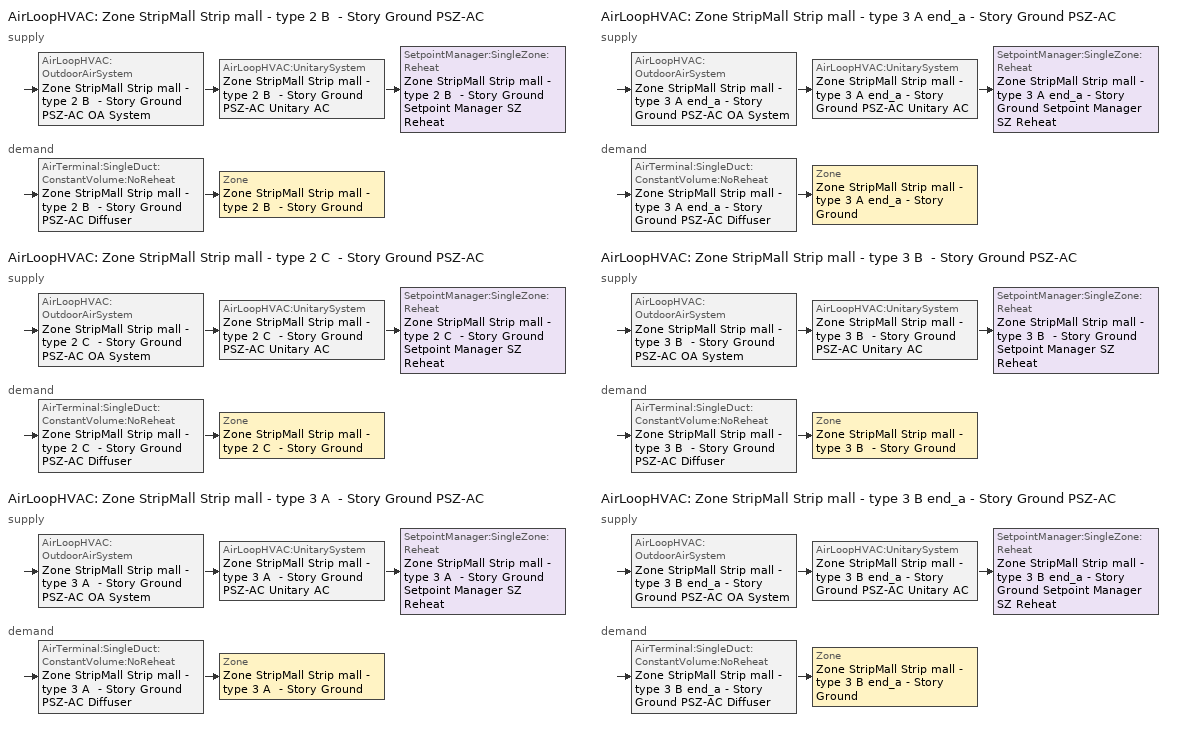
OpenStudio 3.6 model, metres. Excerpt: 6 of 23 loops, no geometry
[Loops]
AirLoopHVAC 'Zone StripMall Strip mall - type 2 B  - Story Ground PSZ-AC'
 supply: AirLoopHVAC:OutdoorAirSystem 'Zone StripMall Strip mall - type 2 B  - Story Ground PSZ-AC OA System' > AirLoopHVAC:UnitarySystem 'Zone StripMall Strip mall - type 2 B  - Story Ground PSZ-AC Unitary AC' > SetpointManager:SingleZone:Reheat 'Zone StripMall Strip mall - type 2 B  - Story Ground Setpoint Manager SZ Reheat'
 demand: AirTerminal:SingleDuct:ConstantVolume:NoReheat 'Zone StripMall Strip mall - type 2 B  - Story Ground PSZ-AC Diffuser' > Zone 'Zone StripMall Strip mall - type 2 B  - Story Ground'
AirLoopHVAC 'Zone StripMall Strip mall - type 2 C  - Story Ground PSZ-AC'
 supply: AirLoopHVAC:OutdoorAirSystem 'Zone StripMall Strip mall - type 2 C  - Story Ground PSZ-AC OA System' > AirLoopHVAC:UnitarySystem 'Zone StripMall Strip mall - type 2 C  - Story Ground PSZ-AC Unitary AC' > SetpointManager:SingleZone:Reheat 'Zone StripMall Strip mall - type 2 C  - Story Ground Setpoint Manager SZ Reheat'
 demand: AirTerminal:SingleDuct:ConstantVolume:NoReheat 'Zone StripMall Strip mall - type 2 C  - Story Ground PSZ-AC Diffuser' > Zone 'Zone StripMall Strip mall - type 2 C  - Story Ground'
AirLoopHVAC 'Zone StripMall Strip mall - type 3 A  - Story Ground PSZ-AC'
 supply: AirLoopHVAC:OutdoorAirSystem 'Zone StripMall Strip mall - type 3 A  - Story Ground PSZ-AC OA System' > AirLoopHVAC:UnitarySystem 'Zone StripMall Strip mall - type 3 A  - Story Ground PSZ-AC Unitary AC' > SetpointManager:SingleZone:Reheat 'Zone StripMall Strip mall - type 3 A  - Story Ground Setpoint Manager SZ Reheat'
 demand: AirTerminal:SingleDuct:ConstantVolume:NoReheat 'Zone StripMall Strip mall - type 3 A  - Story Ground PSZ-AC Diffuser' > Zone 'Zone StripMall Strip mall - type 3 A  - Story Ground'
AirLoopHVAC 'Zone StripMall Strip mall - type 3 A end_a - Story Ground PSZ-AC'
 supply: AirLoopHVAC:OutdoorAirSystem 'Zone StripMall Strip mall - type 3 A end_a - Story Ground PSZ-AC OA System' > AirLoopHVAC:UnitarySystem 'Zone StripMall Strip mall - type 3 A end_a - Story Ground PSZ-AC Unitary AC' > SetpointManager:SingleZone:Reheat 'Zone StripMall Strip mall - type 3 A end_a - Story Ground Setpoint Manager SZ Reheat'
 demand: AirTerminal:SingleDuct:ConstantVolume:NoReheat 'Zone StripMall Strip mall - type 3 A end_a - Story Ground PSZ-AC Diffuser' > Zone 'Zone StripMall Strip mall - type 3 A end_a - Story Ground'
AirLoopHVAC 'Zone StripMall Strip mall - type 3 B  - Story Ground PSZ-AC'
 supply: AirLoopHVAC:OutdoorAirSystem 'Zone StripMall Strip mall - type 3 B  - Story Ground PSZ-AC OA System' > AirLoopHVAC:UnitarySystem 'Zone StripMall Strip mall - type 3 B  - Story Ground PSZ-AC Unitary AC' > SetpointManager:SingleZone:Reheat 'Zone StripMall Strip mall - type 3 B  - Story Ground Setpoint Manager SZ Reheat'
 demand: AirTerminal:SingleDuct:ConstantVolume:NoReheat 'Zone StripMall Strip mall - type 3 B  - Story Ground PSZ-AC Diffuser' > Zone 'Zone StripMall Strip mall - type 3 B  - Story Ground'
AirLoopHVAC 'Zone StripMall Strip mall - type 3 B end_a - Story Ground PSZ-AC'
 supply: AirLoopHVAC:OutdoorAirSystem 'Zone StripMall Strip mall - type 3 B end_a - Story Ground PSZ-AC OA System' > AirLoopHVAC:UnitarySystem 'Zone StripMall Strip mall - type 3 B end_a - Story Ground PSZ-AC Unitary AC' > SetpointManager:SingleZone:Reheat 'Zone StripMall Strip mall - type 3 B end_a - Story Ground Setpoint Manager SZ Reheat'
 demand: AirTerminal:SingleDuct:ConstantVolume:NoReheat 'Zone StripMall Strip mall - type 3 B end_a - Story Ground PSZ-AC Diffuser' > Zone 'Zone StripMall Strip mall - type 3 B end_a - Story Ground'
[Sizing:Zone] Zone Cooling Design Supply Air Temperature Input Method=SupplyAirTemperature; Zone Cooling Design Supply Air Temperature {C}=12.7778; Zone Cooling Design Supply Air Temperature Difference {deltaC}=11.11; Zone Heating Design Supply Air Temperature Input Method=SupplyAirTemperature; Zone Heating Design Supply Air Temperature {C}=50; Zone Heating Design Supply Air Temperature Difference {deltaC}=11.11; Zone Cooling Design Supply Air Humidity Ratio {kg-H2O/kg-air}=0.0085; Zone Heating Design Supply Air Humidity Ratio {kg-H2O/kg-air}=0.008; Cooling Design Air Flow Method=DesignDay; Heating Design Air Flow Method=DesignDay; Account for Dedicated Outdoor Air System=No; Dedicated Outdoor Air System Control Strategy=NeutralSupplyAir; Dedicated Outdoor Air Low Setpoint Temperature for Design {C}=autosize; Dedicated Outdoor Air High Setpoint Temperature for Design {C}=autosize; Zone Load Sizing Method=Sensible Load Only No Latent Load; Zone Latent Cooling Design Supply Air Humidity Ratio Input Method=HumidityRatioDifference; Zone Cooling Design Supply Air Humidity Ratio Difference {kgWater/kgDryAir}=0.005; Zone Latent Heating Design Supply Air Humidity Ratio Input Method=HumidityRatioDifference; Zone Humidification Design Supply Air Humidity Ratio Difference {kgWater/kgDryAir}=0.005
Zone StripMall Strip mall - type 3 A end_a - Story Ground; Zone StripMall Strip mall - type 3 B end_a - Story Ground; Zone StripMall Strip mall - type 3 A  - Story Ground; Zone StripMall Strip mall - type 3 B  - Story Ground; Zone StripMall Strip mall - type 2 B  - Story Ground; Zone StripMall Strip mall - type 2 C  - Story Ground
[Zone equipment]
Zone StripMall Strip mall - type 3 A end_a - Story Ground: Zone StripMall Strip mall - type 3 A end_a - Story Ground PSZ-AC Diffuser
Zone StripMall Strip mall - type 3 B end_a - Story Ground: Zone StripMall Strip mall - type 3 B end_a - Story Ground PSZ-AC Diffuser
Zone StripMall Strip mall - type 3 A  - Story Ground: Zone StripMall Strip mall - type 3 A  - Story Ground PSZ-AC Diffuser
Zone StripMall Strip mall - type 3 B  - Story Ground: Zone StripMall Strip mall - type 3 B  - Story Ground PSZ-AC Diffuser
Zone StripMall Strip mall - type 2 B  - Story Ground: Zone StripMall Strip mall - type 2 B  - Story Ground PSZ-AC Diffuser
Zone StripMall Strip mall - type 2 C  - Story Ground: Zone StripMall Strip mall - type 2 C  - Story Ground PSZ-AC Diffuser
[AirLoopHVAC] Design Supply Air Flow Rate {m3/s}=autosize; Design Return Air Flow Fraction of Supply Air Flow=1
Name | Availability Schedule
Zone StripMall Strip mall - type 2 B  - Story Ground PSZ-AC | Zone StripMall Strip mall - type 2 B  - Story Ground PSZ-AC Occ Sch
Zone StripMall Strip mall - type 2 C  - Story Ground PSZ-AC | Zone StripMall Strip mall - type 2 C  - Story Ground PSZ-AC Occ Sch
Zone StripMall Strip mall - type 3 A  - Story Ground PSZ-AC | Zone StripMall Strip mall - type 3 A  - Story Ground PSZ-AC Occ Sch
Zone StripMall Strip mall - type 3 A end_a - Story Ground PSZ-AC | Zone StripMall Strip mall - type 3 A end_a - Story Ground PSZ-AC Occ Sch
Zone StripMall Strip mall - type 3 B  - Story Ground PSZ-AC | Zone StripMall Strip mall - type 3 B  - Story Ground PSZ-AC Occ Sch
Zone StripMall Strip mall - type 3 B end_a - Story Ground PSZ-AC | Zone StripMall Strip mall - type 3 B end_a - Story Ground PSZ-AC Occ Sch
[Sizing:System] Type of Load to Size On=Sensible; Design Outdoor Air Flow Rate {m3/s}=Autosize; Central Heating Maximum System Air Flow Ratio=1; Preheat Design Temperature {C}=7.22222; Preheat Design Humidity Ratio {kg-H2O/kg-Air}=0.008; Precool Design Temperature {C}=12.7778; Precool Design Humidity Ratio {kg-H2O/kg-Air}=0.008; Central Cooling Design Supply Air Temperature {C}=12.7778; Central Heating Design Supply Air Temperature {C}=50; Sizing Option=Coincident; 100% Outdoor Air in Cooling=No; 100% Outdoor Air in Heating=No; Central Cooling Design Supply Air Humidity Ratio {kg-H2O/kg-Air}=0.0085; Central Heating Design Supply Air Humidity Ratio {kg-H2O/kg-Air}=0.008; Cooling Design Air Flow Method=DesignDay; Heating Design Air Flow Method=DesignDay; System Outdoor Air Method=ZoneSum; Zone Maximum Outdoor Air Fraction=1; Cooling Supply Air Flow Rate Per Floor Area {m3/s-m2}=0.00996765; Cooling Fraction of Autosized Cooling Supply Air Flow Rate=1; Cooling Supply Air Flow Rate Per Unit Cooling Capacity {m3/s-W}=3.94755e-05; Heating Supply Air Flow Rate Per Floor Area {m3/s-m2}=0.00996765; Heating Fraction of Autosized Heating Supply Air Flow Rate=1; Heating Fraction of Autosized Cooling Supply Air Flow Rate=1; Heating Supply Air Flow Rate Per Unit Heating Capacity {m3/s-W}=3.15882e-05; Cooling Design Capacity Method=CoolingDesignCapacity; Cooling Design Capacity {W}=autosize; Cooling Design Capacity Per Floor Area {W/m2}=234.7; Fraction of Autosized Cooling Design Capacity=1; Heating Design Capacity Method=HeatingDesignCapacity; Heating Design Capacity {W}=autosize; Heating Design Capacity Per Floor Area {W/m2}=157; Fraction of Autosized Heating Design Capacity=1; Central Cooling Capacity Control Method=OnOff; Occupant Diversity=autosize
Zone StripMall Strip mall - type 2 B  - Story Ground PSZ-AC; Zone StripMall Strip mall - type 2 C  - Story Ground PSZ-AC; Zone StripMall Strip mall - type 3 A  - Story Ground PSZ-AC; Zone StripMall Strip mall - type 3 A end_a - Story Ground PSZ-AC; Zone StripMall Strip mall - type 3 B  - Story Ground PSZ-AC; Zone StripMall Strip mall - type 3 B end_a - Story Ground PSZ-AC
[SetpointManager:SingleZone:Reheat] Minimum Supply Air Temperature {C}=12.7778; Maximum Supply Air Temperature {C}=50
Name | Control Zone | Setpoint Node or NodeList
Zone StripMall Strip mall - type 2 B  - Story Ground Setpoint Manager SZ Reheat | Zone StripMall Strip mall - type 2 B  - Story Ground | Zone StripMall Strip mall - type 2 B  - Story Ground PSZ-AC Supply Outlet Node
Zone StripMall Strip mall - type 2 C  - Story Ground Setpoint Manager SZ Reheat | Zone StripMall Strip mall - type 2 C  - Story Ground | Zone StripMall Strip mall - type 2 C  - Story Ground PSZ-AC Supply Outlet Node
Zone StripMall Strip mall - type 3 A  - Story Ground Setpoint Manager SZ Reheat | Zone StripMall Strip mall - type 3 A  - Story Ground | Zone StripMall Strip mall - type 3 A  - Story Ground PSZ-AC Supply Outlet Node
Zone StripMall Strip mall - type 3 A end_a - Story Ground Setpoint Manager SZ Reheat | Zone StripMall Strip mall - type 3 A end_a - Story Ground | Zone StripMall Strip mall - type 3 A end_a - Story Ground PSZ-AC Supply Outlet Node
Zone StripMall Strip mall - type 3 B  - Story Ground Setpoint Manager SZ Reheat | Zone StripMall Strip mall - type 3 B  - Story Ground | Zone StripMall Strip mall - type 3 B  - Story Ground PSZ-AC Supply Outlet Node
Zone StripMall Strip mall - type 3 B end_a - Story Ground Setpoint Manager SZ Reheat | Zone StripMall Strip mall - type 3 B end_a - Story Ground | Zone StripMall Strip mall - type 3 B end_a - Story Ground PSZ-AC Supply Outlet Node
[Coil:Heating:Gas] Availability Schedule=Always On Discrete; Gas Burner Efficiency=0.8; Nominal Capacity {W}=AutoSize; Parasitic Electric Load {W}=0; Parasitic Gas Load {W}=0
Zone StripMall Strip mall - type 2 B  - Story Ground PSZ-AC Gas Htg Coil 16kBtu/hr 0.8 Thermal Eff; Zone StripMall Strip mall - type 2 C  - Story Ground PSZ-AC Gas Htg Coil 25kBtu/hr 0.8 Thermal Eff; Zone StripMall Strip mall - type 3 A  - Story Ground PSZ-AC Gas Htg Coil 33kBtu/hr 0.8 Thermal Eff; Zone StripMall Strip mall - type 3 A end_a - Story Ground PSZ-AC Gas Htg Coil 49kBtu/hr 0.8 Thermal Eff; Zone StripMall Strip mall - type 3 B  - Story Ground PSZ-AC Gas Htg Coil 14kBtu/hr 0.8 Thermal Eff; Zone StripMall Strip mall - type 3 B end_a - Story Ground PSZ-AC Gas Htg Coil 27kBtu/hr 0.8 Thermal Eff
[Coil:Heating:Electric] Availability Schedule=Always Off Discrete; Efficiency=1; Nominal Capacity {W}=0
Zone StripMall Strip mall - type 2 B  - Story Ground PSZ-AC No Heat; Zone StripMall Strip mall - type 2 C  - Story Ground PSZ-AC No Heat; Zone StripMall Strip mall - type 3 A  - Story Ground PSZ-AC No Heat; Zone StripMall Strip mall - type 3 A end_a - Story Ground PSZ-AC No Heat; Zone StripMall Strip mall - type 3 B  - Story Ground PSZ-AC No Heat; Zone StripMall Strip mall - type 3 B end_a - Story Ground PSZ-AC No Heat
[Coil:Cooling:DX:SingleSpeed] Availability Schedule=Always On Discrete; Rated Total Cooling Capacity {W}=autosize; Rated Sensible Heat Ratio=autosize; Rated COP {W/W}=3.14722; Rated Air Flow Rate {m3/s}=autosize; Rated Evaporator Fan Power Per Volume Flow Rate 2017 {W/(m3/s)}=773.3; Rated Evaporator Fan Power Per Volume Flow Rate 2023 {W/(m3/s)}=934.4; Total Cooling Capacity Function of Temperature Curve=DOE Ref DX Clg Coil Cool-Cap-fT; Total Cooling Capacity Function of Flow Fraction Curve=DOE Ref DX Clg Coil Cool-CAP-fFlow; Energy Input Ratio Function of Temperature Curve=DOE Ref DX Clg Coil Cool-EIR-fT; Energy Input Ratio Function of Flow Fraction Curve=DOE Ref DX Clg Coil Cool-EIR-fFlow; Part Load Fraction Correlation Curve=DOE Ref DX Clg Coil Cool-PLF-fPLR; Minimum Outdoor Dry-Bulb Temperature for Compressor Operation {C}=-25; Nominal Time for Condensate Removal to Begin {s}=0; Ratio of Initial Moisture Evaporation Rate and Steady State Latent Capacity=0; Maximum Cycling Rate {cycles/hr}=0; Latent Capacity Time Constant {s}=0; Condenser Type=AirCooled; Evaporative Condenser Effectiveness=0.9; Evaporative Condenser Air Flow Rate {m3/s}=autosize; Evaporative Condenser Pump Rated Power Consumption {W}=autosize; Crankcase Heater Capacity {W}=0; Maximum Outdoor Dry-Bulb Temperature for Crankcase Heater Operation {C}=10; Basin Heater Capacity {W/K}=0; Basin Heater Setpoint Temperature {C}=2
Zone StripMall Strip mall - type 2 B  - Story Ground PSZ-AC 1spd DX AC Clg Coil 8kBtu/hr 9.7SEER; Zone StripMall Strip mall - type 2 C  - Story Ground PSZ-AC 1spd DX AC Clg Coil 14kBtu/hr 9.7SEER; Zone StripMall Strip mall - type 3 A  - Story Ground PSZ-AC 1spd DX AC Clg Coil 16kBtu/hr 9.7SEER; Zone StripMall Strip mall - type 3 A end_a - Story Ground PSZ-AC 1spd DX AC Clg Coil 25kBtu/hr 9.7SEER; Zone StripMall Strip mall - type 3 B  - Story Ground PSZ-AC 1spd DX AC Clg Coil 7kBtu/hr 9.7SEER; Zone StripMall Strip mall - type 3 B end_a - Story Ground PSZ-AC 1spd DX AC Clg Coil 14kBtu/hr 9.7SEER
[Fan:OnOff] Availability Schedule=Always On Discrete; Fan Total Efficiency=0.53625; Pressure Rise {Pa}=622.722; Maximum Flow Rate {m3/s}=autosize; Motor Efficiency=0.825; Motor In Airstream Fraction=1
Name | Fan Power Ratio Function of Speed Ratio Curve | Fan Efficiency Ratio Function of Speed Ratio Curve
Zone StripMall Strip mall - type 2 B  - Story Ground PSZ-AC Fan | Fan On Off Power Curve 10 | Fan On Off Efficiency Curve 10
Zone StripMall Strip mall - type 2 C  - Story Ground PSZ-AC Fan | Fan On Off Power Curve 11 | Fan On Off Efficiency Curve 11
Zone StripMall Strip mall - type 3 A  - Story Ground PSZ-AC Fan | Fan On Off Power Curve 12 | Fan On Off Efficiency Curve 12
Zone StripMall Strip mall - type 3 A end_a - Story Ground PSZ-AC Fan | Fan On Off Power Curve 13 | Fan On Off Efficiency Curve 13
Zone StripMall Strip mall - type 3 B  - Story Ground PSZ-AC Fan | Fan On Off Power Curve 14 | Fan On Off Efficiency Curve 14
Zone StripMall Strip mall - type 3 B end_a - Story Ground PSZ-AC Fan | Fan On Off Power Curve 15 | Fan On Off Efficiency Curve 15
[AirLoopHVAC:UnitarySystem] Control Type=Load; Dehumidification Control Type=None; Availability Schedule=Always On Discrete; Fan Placement=DrawThrough; DX Heating Coil Sizing Ratio=1; Use DOAS DX Cooling Coil=No; DOAS DX Cooling Coil Leaving Minimum Air Temperature {C}=2; Latent Load Control=SensibleOnlyLoadControl; Supply Air Flow Rate During Cooling Operation {m3/s}=Autosize; Supply Air Flow Rate During Heating Operation {m3/s}=Autosize; Supply Air Flow Rate When No Cooling or Heating is Required {m3/s}=Autosize; Maximum Supply Air Temperature {C}=80; Maximum Outdoor Dry-Bulb Temperature for Supplemental Heater Operation {C}=21; Maximum Cycling Rate {cycles/hr}=2.5; Heat Pump Time Constant {s}=60; Fraction of On-Cycle Power Use=0.01; Heat Pump Fan Delay Time {s}=60; Ancilliary On-Cycle Electric Power {W}=0; Ancilliary Off-Cycle Electric Power {W}=0
Name | Controlling Zone or Thermostat Location | Supply Fan | Supply Air Fan Operating Mode Schedule | Heating Coil | Cooling Coil | Supplemental Heating Coil
Zone StripMall Strip mall - type 2 B  - Story Ground PSZ-AC Unitary AC | Zone StripMall Strip mall - type 2 B  - Story Ground | Zone StripMall Strip mall - type 2 B  - Story Ground PSZ-AC Fan | Zone StripMall Strip mall - type 2 B  - Story Ground PSZ-AC_night_fancycle_schedule | Zone StripMall Strip mall - type 2 B  - Story Ground PSZ-AC Gas Htg Coil 16kBtu/hr 0.8 Thermal Eff | Zone StripMall Strip mall - type 2 B  - Story Ground PSZ-AC 1spd DX AC Clg Coil 8kBtu/hr 9.7SEER | Zone StripMall Strip mall - type 2 B  - Story Ground PSZ-AC No Heat
Zone StripMall Strip mall - type 2 C  - Story Ground PSZ-AC Unitary AC | Zone StripMall Strip mall - type 2 C  - Story Ground | Zone StripMall Strip mall - type 2 C  - Story Ground PSZ-AC Fan | Zone StripMall Strip mall - type 2 C  - Story Ground PSZ-AC_night_fancycle_schedule | Zone StripMall Strip mall - type 2 C  - Story Ground PSZ-AC Gas Htg Coil 25kBtu/hr 0.8 Thermal Eff | Zone StripMall Strip mall - type 2 C  - Story Ground PSZ-AC 1spd DX AC Clg Coil 14kBtu/hr 9.7SEER | Zone StripMall Strip mall - type 2 C  - Story Ground PSZ-AC No Heat
Zone StripMall Strip mall - type 3 A  - Story Ground PSZ-AC Unitary AC | Zone StripMall Strip mall - type 3 A  - Story Ground | Zone StripMall Strip mall - type 3 A  - Story Ground PSZ-AC Fan | Zone StripMall Strip mall - type 3 A  - Story Ground PSZ-AC_night_fancycle_schedule | Zone StripMall Strip mall - type 3 A  - Story Ground PSZ-AC Gas Htg Coil 33kBtu/hr 0.8 Thermal Eff | Zone StripMall Strip mall - type 3 A  - Story Ground PSZ-AC 1spd DX AC Clg Coil 16kBtu/hr 9.7SEER | Zone StripMall Strip mall - type 3 A  - Story Ground PSZ-AC No Heat
Zone StripMall Strip mall - type 3 A end_a - Story Ground PSZ-AC Unitary AC | Zone StripMall Strip mall - type 3 A end_a - Story Ground | Zone StripMall Strip mall - type 3 A end_a - Story Ground PSZ-AC Fan | Zone StripMall Strip mall - type 3 A end_a - Story Ground PSZ-AC_night_fancycle_schedule | Zone StripMall Strip mall - type 3 A end_a - Story Ground PSZ-AC Gas Htg Coil 49kBtu/hr 0.8 Thermal Eff | Zone StripMall Strip mall - type 3 A end_a - Story Ground PSZ-AC 1spd DX AC Clg Coil 25kBtu/hr 9.7SEER | Zone StripMall Strip mall - type 3 A end_a - Story Ground PSZ-AC No Heat
Zone StripMall Strip mall - type 3 B  - Story Ground PSZ-AC Unitary AC | Zone StripMall Strip mall - type 3 B  - Story Ground | Zone StripMall Strip mall - type 3 B  - Story Ground PSZ-AC Fan | Zone StripMall Strip mall - type 3 B  - Story Ground PSZ-AC_night_fancycle_schedule | Zone StripMall Strip mall - type 3 B  - Story Ground PSZ-AC Gas Htg Coil 14kBtu/hr 0.8 Thermal Eff | Zone StripMall Strip mall - type 3 B  - Story Ground PSZ-AC 1spd DX AC Clg Coil 7kBtu/hr 9.7SEER | Zone StripMall Strip mall - type 3 B  - Story Ground PSZ-AC No Heat
Zone StripMall Strip mall - type 3 B end_a - Story Ground PSZ-AC Unitary AC | Zone StripMall Strip mall - type 3 B end_a - Story Ground | Zone StripMall Strip mall - type 3 B end_a - Story Ground PSZ-AC Fan | Zone StripMall Strip mall - type 3 B end_a - Story Ground PSZ-AC_night_fancycle_schedule | Zone StripMall Strip mall - type 3 B end_a - Story Ground PSZ-AC Gas Htg Coil 27kBtu/hr 0.8 Thermal Eff | Zone StripMall Strip mall - type 3 B end_a - Story Ground PSZ-AC 1spd DX AC Clg Coil 14kBtu/hr 9.7SEER | Zone StripMall Strip mall - type 3 B end_a - Story Ground PSZ-AC No Heat
[Controller:OutdoorAir] Minimum Outdoor Air Flow Rate {m3/s}=autosize; Maximum Outdoor Air Flow Rate {m3/s}=Autosize; Economizer Control Type=NoEconomizer; Economizer Control Action Type=ModulateFlow; Economizer Maximum Limit Dry-Bulb Temperature {C}=28; Economizer Maximum Limit Enthalpy {J/kg}=64000; Lockout Type=LockoutWithCompressor; Minimum Limit Type=FixedMinimum; High Humidity Control=No; Heat Recovery Bypass Control Type=BypassWhenWithinEconomizerLimits
Name | Minimum Outdoor Air Schedule | Controller Mechanical Ventilation
Zone StripMall Strip mall - type 2 B  - Story Ground PSZ-AC OA System Controller | Zone StripMall Strip mall - type 2 B  - Story Ground PSZ-AC_night_novent_schedule | Controller Mechanical Ventilation 11
Zone StripMall Strip mall - type 2 C  - Story Ground PSZ-AC OA System Controller | Zone StripMall Strip mall - type 2 C  - Story Ground PSZ-AC_night_novent_schedule | Controller Mechanical Ventilation 12
Zone StripMall Strip mall - type 3 A  - Story Ground PSZ-AC OA System Controller | Zone StripMall Strip mall - type 3 A  - Story Ground PSZ-AC_night_novent_schedule | Controller Mechanical Ventilation 13
Zone StripMall Strip mall - type 3 A end_a - Story Ground PSZ-AC OA System Controller | Zone StripMall Strip mall - type 3 A end_a - Story Ground PSZ-AC_night_novent_schedule | Controller Mechanical Ventilation 14
Zone StripMall Strip mall - type 3 B  - Story Ground PSZ-AC OA System Controller | Zone StripMall Strip mall - type 3 B  - Story Ground PSZ-AC_night_novent_schedule | Controller Mechanical Ventilation 15
Zone StripMall Strip mall - type 3 B end_a - Story Ground PSZ-AC OA System Controller | Zone StripMall Strip mall - type 3 B end_a - Story Ground PSZ-AC_night_novent_schedule | Controller Mechanical Ventilation 16
[Controller:MechanicalVentilation] Availability Schedule=Always On Discrete
Controller Mechanical Ventilation 11; Controller Mechanical Ventilation 12; Controller Mechanical Ventilation 13; Controller Mechanical Ventilation 14; Controller Mechanical Ventilation 15; Controller Mechanical Ventilation 16
[AirLoopHVAC:OutdoorAirSystem]
Name | Controller
Zone StripMall Strip mall - type 2 B  - Story Ground PSZ-AC OA System | Zone StripMall Strip mall - type 2 B  - Story Ground PSZ-AC OA System Controller
Zone StripMall Strip mall - type 2 C  - Story Ground PSZ-AC OA System | Zone StripMall Strip mall - type 2 C  - Story Ground PSZ-AC OA System Controller
Zone StripMall Strip mall - type 3 A  - Story Ground PSZ-AC OA System | Zone StripMall Strip mall - type 3 A  - Story Ground PSZ-AC OA System Controller
Zone StripMall Strip mall - type 3 A end_a - Story Ground PSZ-AC OA System | Zone StripMall Strip mall - type 3 A end_a - Story Ground PSZ-AC OA System Controller
Zone StripMall Strip mall - type 3 B  - Story Ground PSZ-AC OA System | Zone StripMall Strip mall - type 3 B  - Story Ground PSZ-AC OA System Controller
Zone StripMall Strip mall - type 3 B end_a - Story Ground PSZ-AC OA System | Zone StripMall Strip mall - type 3 B end_a - Story Ground PSZ-AC OA System Controller
[AirTerminal:SingleDuct:ConstantVolume:NoReheat] Availability Schedule=Always On Discrete; Maximum Air Flow Rate {m3/s}=AutoSize
Zone StripMall Strip mall - type 2 B  - Story Ground PSZ-AC Diffuser; Zone StripMall Strip mall - type 2 C  - Story Ground PSZ-AC Diffuser; Zone StripMall Strip mall - type 3 A  - Story Ground PSZ-AC Diffuser; Zone StripMall Strip mall - type 3 A end_a - Story Ground PSZ-AC Diffuser; Zone StripMall Strip mall - type 3 B  - Story Ground PSZ-AC Diffuser; Zone StripMall Strip mall - type 3 B end_a - Story Ground PSZ-AC Diffuser
[Schedule:Ruleset]
Name | Default Day Schedule | Summer Design Day Schedule | Winter Design Day Schedule
Zone StripMall Strip mall - type 2 B  - Story Ground PSZ-AC Occ Sch | Zone StripMall Strip mall - type 2 B  - Story Ground PSZ-AC Occ Sch Default | Zone StripMall Strip mall - type 2 B  - Story Ground PSZ-AC Occ Sch Summer Design Day | Zone StripMall Strip mall - type 2 B  - Story Ground PSZ-AC Occ Sch Winter Design Day
Zone StripMall Strip mall - type 2 C  - Story Ground PSZ-AC Occ Sch | Zone StripMall Strip mall - type 2 C  - Story Ground PSZ-AC Occ Sch Default | Zone StripMall Strip mall - type 2 C  - Story Ground PSZ-AC Occ Sch Summer Design Day | Zone StripMall Strip mall - type 2 C  - Story Ground PSZ-AC Occ Sch Winter Design Day
Zone StripMall Strip mall - type 3 A  - Story Ground PSZ-AC Occ Sch | Zone StripMall Strip mall - type 3 A  - Story Ground PSZ-AC Occ Sch Default | Zone StripMall Strip mall - type 3 A  - Story Ground PSZ-AC Occ Sch Summer Design Day | Zone StripMall Strip mall - type 3 A  - Story Ground PSZ-AC Occ Sch Winter Design Day
Zone StripMall Strip mall - type 3 A end_a - Story Ground PSZ-AC Occ Sch | Zone StripMall Strip mall - type 3 A end_a - Story Ground PSZ-AC Occ Sch Default | Zone StripMall Strip mall - type 3 A end_a - Story Ground PSZ-AC Occ Sch Summer Design Day | Zone StripMall Strip mall - type 3 A end_a - Story Ground PSZ-AC Occ Sch Winter Design Day
Zone StripMall Strip mall - type 3 B  - Story Ground PSZ-AC Occ Sch | Zone StripMall Strip mall - type 3 B  - Story Ground PSZ-AC Occ Sch Default | Zone StripMall Strip mall - type 3 B  - Story Ground PSZ-AC Occ Sch Summer Design Day | Zone StripMall Strip mall - type 3 B  - Story Ground PSZ-AC Occ Sch Winter Design Day
Zone StripMall Strip mall - type 3 B end_a - Story Ground PSZ-AC Occ Sch | Zone StripMall Strip mall - type 3 B end_a - Story Ground PSZ-AC Occ Sch Default | Zone StripMall Strip mall - type 3 B end_a - Story Ground PSZ-AC Occ Sch Summer Design Day | Zone StripMall Strip mall - type 3 B end_a - Story Ground PSZ-AC Occ Sch Winter Design Day
Zone StripMall Strip mall - type 2 B  - Story Ground PSZ-AC_night_novent_schedule | Zone StripMall Strip mall - type 2 B  - Story Ground PSZ-AC Occ Sch Default 2 | Zone StripMall Strip mall - type 2 B  - Story Ground PSZ-AC Occ Sch Summer Design Day 2 | Zone StripMall Strip mall - type 2 B  - Story Ground PSZ-AC Occ Sch Winter Design Day 2
Zone StripMall Strip mall - type 2 B  - Story Ground PSZ-AC_night_fancycle_schedule | Zone StripMall Strip mall - type 2 B  - Story Ground PSZ-AC Occ Sch Default 3 | Zone StripMall Strip mall - type 2 B  - Story Ground PSZ-AC Occ Sch Summer Design Day 3 | Zone StripMall Strip mall - type 2 B  - Story Ground PSZ-AC Occ Sch Winter Design Day 3
Zone StripMall Strip mall - type 2 C  - Story Ground PSZ-AC_night_novent_schedule | Zone StripMall Strip mall - type 2 C  - Story Ground PSZ-AC Occ Sch Default 2 | Zone StripMall Strip mall - type 2 C  - Story Ground PSZ-AC Occ Sch Summer Design Day 2 | Zone StripMall Strip mall - type 2 C  - Story Ground PSZ-AC Occ Sch Winter Design Day 2
Zone StripMall Strip mall - type 2 C  - Story Ground PSZ-AC_night_fancycle_schedule | Zone StripMall Strip mall - type 2 C  - Story Ground PSZ-AC Occ Sch Default 3 | Zone StripMall Strip mall - type 2 C  - Story Ground PSZ-AC Occ Sch Summer Design Day 3 | Zone StripMall Strip mall - type 2 C  - Story Ground PSZ-AC Occ Sch Winter Design Day 3
Zone StripMall Strip mall - type 3 A  - Story Ground PSZ-AC_night_novent_schedule | Zone StripMall Strip mall - type 3 A  - Story Ground PSZ-AC Occ Sch Default 2 | Zone StripMall Strip mall - type 3 A  - Story Ground PSZ-AC Occ Sch Summer Design Day 2 | Zone StripMall Strip mall - type 3 A  - Story Ground PSZ-AC Occ Sch Winter Design Day 2
Zone StripMall Strip mall - type 3 A  - Story Ground PSZ-AC_night_fancycle_schedule | Zone StripMall Strip mall - type 3 A  - Story Ground PSZ-AC Occ Sch Default 3 | Zone StripMall Strip mall - type 3 A  - Story Ground PSZ-AC Occ Sch Summer Design Day 3 | Zone StripMall Strip mall - type 3 A  - Story Ground PSZ-AC Occ Sch Winter Design Day 3
Zone StripMall Strip mall - type 3 A end_a - Story Ground PSZ-AC_night_novent_schedule | Zone StripMall Strip mall - type 3 A end_a - Story Ground PSZ-AC Occ Sch Default 2 | Zone StripMall Strip mall - type 3 A end_a - Story Ground PSZ-AC Occ Sch Summer Design Day 2 | Zone StripMall Strip mall - type 3 A end_a - Story Ground PSZ-AC Occ Sch Winter Design Day 2
Zone StripMall Strip mall - type 3 A end_a - Story Ground PSZ-AC_night_fancycle_schedule | Zone StripMall Strip mall - type 3 A end_a - Story Ground PSZ-AC Occ Sch Default 3 | Zone StripMall Strip mall - type 3 A end_a - Story Ground PSZ-AC Occ Sch Summer Design Day 3 | Zone StripMall Strip mall - type 3 A end_a - Story Ground PSZ-AC Occ Sch Winter Design Day 3
Zone StripMall Strip mall - type 3 B  - Story Ground PSZ-AC_night_novent_schedule | Zone StripMall Strip mall - type 3 B  - Story Ground PSZ-AC Occ Sch Default 2 | Zone StripMall Strip mall - type 3 B  - Story Ground PSZ-AC Occ Sch Summer Design Day 2 | Zone StripMall Strip mall - type 3 B  - Story Ground PSZ-AC Occ Sch Winter Design Day 2
Zone StripMall Strip mall - type 3 B  - Story Ground PSZ-AC_night_fancycle_schedule | Zone StripMall Strip mall - type 3 B  - Story Ground PSZ-AC Occ Sch Default 3 | Zone StripMall Strip mall - type 3 B  - Story Ground PSZ-AC Occ Sch Summer Design Day 3 | Zone StripMall Strip mall - type 3 B  - Story Ground PSZ-AC Occ Sch Winter Design Day 3
Zone StripMall Strip mall - type 3 B end_a - Story Ground PSZ-AC_night_novent_schedule | Zone StripMall Strip mall - type 3 B end_a - Story Ground PSZ-AC Occ Sch Default 2 | Zone StripMall Strip mall - type 3 B end_a - Story Ground PSZ-AC Occ Sch Summer Design Day 2 | Zone StripMall Strip mall - type 3 B end_a - Story Ground PSZ-AC Occ Sch Winter Design Day 2
Zone StripMall Strip mall - type 3 B end_a - Story Ground PSZ-AC_night_fancycle_schedule | Zone StripMall Strip mall - type 3 B end_a - Story Ground PSZ-AC Occ Sch Default 3 | Zone StripMall Strip mall - type 3 B end_a - Story Ground PSZ-AC Occ Sch Summer Design Day 3 | Zone StripMall Strip mall - type 3 B end_a - Story Ground PSZ-AC Occ Sch Winter Design Day 3
[Schedule:Day]
Zone StripMall Strip mall - type 2 B  - Story Ground PSZ-AC Occ Sch Default; Zone StripMall Strip mall - type 2 C  - Story Ground PSZ-AC Occ Sch Default; Zone StripMall Strip mall - type 3 A  - Story Ground PSZ-AC Occ Sch Default; Zone StripMall Strip mall - type 3 A end_a - Story Ground PSZ-AC Occ Sch Default; Zone StripMall Strip mall - type 3 B  - Story Ground PSZ-AC Occ Sch Default; Zone StripMall Strip mall - type 3 B end_a - Story Ground PSZ-AC Occ Sch Default; Zone StripMall Strip mall - type 2 B  - Story Ground PSZ-AC Occ Sch Default 2; Zone StripMall Strip mall - type 2 B  - Story Ground PSZ-AC Occ Sch Default 3; Zone StripMall Strip mall - type 2 C  - Story Ground PSZ-AC Occ Sch Default 2; Zone StripMall Strip mall - type 2 C  - Story Ground PSZ-AC Occ Sch Default 3; Zone StripMall Strip mall - type 3 A  - Story Ground PSZ-AC Occ Sch Default 2; Zone StripMall Strip mall - type 3 A  - Story Ground PSZ-AC Occ Sch Default 3; Zone StripMall Strip mall - type 3 A end_a - Story Ground PSZ-AC Occ Sch Default 2; Zone StripMall Strip mall - type 3 A end_a - Story Ground PSZ-AC Occ Sch Default 3; Zone StripMall Strip mall - type 3 B  - Story Ground PSZ-AC Occ Sch Default 2; Zone StripMall Strip mall - type 3 B  - Story Ground PSZ-AC Occ Sch Default 3; Zone StripMall Strip mall - type 3 B end_a - Story Ground PSZ-AC Occ Sch Default 2; Zone StripMall Strip mall - type 3 B end_a - Story Ground PSZ-AC Occ Sch Default 3: 3, 20, 1, 8, 39, 0, 14, 39, 1, 15, 0, 0, 24, 0, 1
Zone StripMall Strip mall - type 2 B  - Story Ground PSZ-AC Occ Sch Winter Design Day; Zone StripMall Strip mall - type 2 B  - Story Ground PSZ-AC Occ Sch Summer Design Day; Zone StripMall Strip mall - type 2 C  - Story Ground PSZ-AC Occ Sch Winter Design Day; Zone StripMall Strip mall - type 2 C  - Story Ground PSZ-AC Occ Sch Summer Design Day; Zone StripMall Strip mall - type 3 A  - Story Ground PSZ-AC Occ Sch Winter Design Day; Zone StripMall Strip mall - type 3 A  - Story Ground PSZ-AC Occ Sch Summer Design Day; Zone StripMall Strip mall - type 3 A end_a - Story Ground PSZ-AC Occ Sch Winter Design Day; Zone StripMall Strip mall - type 3 A end_a - Story Ground PSZ-AC Occ Sch Summer Design Day; Zone StripMall Strip mall - type 3 B  - Story Ground PSZ-AC Occ Sch Winter Design Day; Zone StripMall Strip mall - type 3 B  - Story Ground PSZ-AC Occ Sch Summer Design Day; Zone StripMall Strip mall - type 3 B end_a - Story Ground PSZ-AC Occ Sch Winter Design Day; Zone StripMall Strip mall - type 3 B end_a - Story Ground PSZ-AC Occ Sch Summer Design Day; Zone StripMall Strip mall - type 2 B  - Story Ground PSZ-AC Occ Sch Summer Design Day 2; Zone StripMall Strip mall - type 2 B  - Story Ground PSZ-AC Occ Sch Winter Design Day 2; Zone StripMall Strip mall - type 2 B  - Story Ground PSZ-AC Occ Sch Summer Design Day 3; Zone StripMall Strip mall - type 2 B  - Story Ground PSZ-AC Occ Sch Winter Design Day 3; Zone StripMall Strip mall - type 2 C  - Story Ground PSZ-AC Occ Sch Summer Design Day 2; Zone StripMall Strip mall - type 2 C  - Story Ground PSZ-AC Occ Sch Winter Design Day 2; Zone StripMall Strip mall - type 2 C  - Story Ground PSZ-AC Occ Sch Summer Design Day 3; Zone StripMall Strip mall - type 2 C  - Story Ground PSZ-AC Occ Sch Winter Design Day 3; Zone StripMall Strip mall - type 3 A  - Story Ground PSZ-AC Occ Sch Summer Design Day 2; Zone StripMall Strip mall - type 3 A  - Story Ground PSZ-AC Occ Sch Winter Design Day 2; Zone StripMall Strip mall - type 3 A  - Story Ground PSZ-AC Occ Sch Summer Design Day 3; Zone StripMall Strip mall - type 3 A  - Story Ground PSZ-AC Occ Sch Winter Design Day 3; Zone StripMall Strip mall - type 3 A end_a - Story Ground PSZ-AC Occ Sch Summer Design Day 2; Zone StripMall Strip mall - type 3 A end_a - Story Ground PSZ-AC Occ Sch Winter Design Day 2; Zone StripMall Strip mall - type 3 A end_a - Story Ground PSZ-AC Occ Sch Summer Design Day 3; Zone StripMall Strip mall - type 3 A end_a - Story Ground PSZ-AC Occ Sch Winter Design Day 3; Zone StripMall Strip mall - type 3 B  - Story Ground PSZ-AC Occ Sch Summer Design Day 2; Zone StripMall Strip mall - type 3 B  - Story Ground PSZ-AC Occ Sch Winter Design Day 2; Zone StripMall Strip mall - type 3 B  - Story Ground PSZ-AC Occ Sch Summer Design Day 3; Zone StripMall Strip mall - type 3 B  - Story Ground PSZ-AC Occ Sch Winter Design Day 3; Zone StripMall Strip mall - type 3 B end_a - Story Ground PSZ-AC Occ Sch Summer Design Day 2; Zone StripMall Strip mall - type 3 B end_a - Story Ground PSZ-AC Occ Sch Winter Design Day 2; Zone StripMall Strip mall - type 3 B end_a - Story Ground PSZ-AC Occ Sch Summer Design Day 3; Zone StripMall Strip mall - type 3 B end_a - Story Ground PSZ-AC Occ Sch Winter Design Day 3: 24, 0, 1
Zone StripMall Strip mall - type 2 B  - Story Ground PSZ-AC Occ Sch Saturday; Zone StripMall Strip mall - type 2 C  - Story Ground PSZ-AC Occ Sch Saturday; Zone StripMall Strip mall - type 3 A  - Story Ground PSZ-AC Occ Sch Saturday; Zone StripMall Strip mall - type 3 A end_a - Story Ground PSZ-AC Occ Sch Saturday; Zone StripMall Strip mall - type 3 B  - Story Ground PSZ-AC Occ Sch Saturday; Zone StripMall Strip mall - type 3 B end_a - Story Ground PSZ-AC Occ Sch Saturday; Zone StripMall Strip mall - type 2 B  - Story Ground PSZ-AC Occ Sch Saturday 2; Zone StripMall Strip mall - type 2 B  - Story Ground PSZ-AC Occ Sch Saturday 3; Zone StripMall Strip mall - type 2 C  - Story Ground PSZ-AC Occ Sch Saturday 2; Zone StripMall Strip mall - type 2 C  - Story Ground PSZ-AC Occ Sch Saturday 3; Zone StripMall Strip mall - type 3 A  - Story Ground PSZ-AC Occ Sch Saturday 2; Zone StripMall Strip mall - type 3 A  - Story Ground PSZ-AC Occ Sch Saturday 3; Zone StripMall Strip mall - type 3 A end_a - Story Ground PSZ-AC Occ Sch Saturday 2; Zone StripMall Strip mall - type 3 A end_a - Story Ground PSZ-AC Occ Sch Saturday 3; Zone StripMall Strip mall - type 3 B  - Story Ground PSZ-AC Occ Sch Saturday 2; Zone StripMall Strip mall - type 3 B  - Story Ground PSZ-AC Occ Sch Saturday 3; Zone StripMall Strip mall - type 3 B end_a - Story Ground PSZ-AC Occ Sch Saturday 2; Zone StripMall Strip mall - type 3 B end_a - Story Ground PSZ-AC Occ Sch Saturday 3: 6, 35, 0, 15, 44, 1, 24, 0, 0
Zone StripMall Strip mall - type 2 B  - Story Ground PSZ-AC Occ Sch Sunday; Zone StripMall Strip mall - type 2 C  - Story Ground PSZ-AC Occ Sch Sunday; Zone StripMall Strip mall - type 3 A  - Story Ground PSZ-AC Occ Sch Sunday; Zone StripMall Strip mall - type 3 A end_a - Story Ground PSZ-AC Occ Sch Sunday; Zone StripMall Strip mall - type 3 B  - Story Ground PSZ-AC Occ Sch Sunday; Zone StripMall Strip mall - type 3 B end_a - Story Ground PSZ-AC Occ Sch Sunday; Zone StripMall Strip mall - type 2 B  - Story Ground PSZ-AC Occ Sch Sunday 2; Zone StripMall Strip mall - type 2 B  - Story Ground PSZ-AC Occ Sch Sunday 3; Zone StripMall Strip mall - type 2 C  - Story Ground PSZ-AC Occ Sch Sunday 2; Zone StripMall Strip mall - type 2 C  - Story Ground PSZ-AC Occ Sch Sunday 3; Zone StripMall Strip mall - type 3 A  - Story Ground PSZ-AC Occ Sch Sunday 2; Zone StripMall Strip mall - type 3 A  - Story Ground PSZ-AC Occ Sch Sunday 3; Zone StripMall Strip mall - type 3 A end_a - Story Ground PSZ-AC Occ Sch Sunday 2; Zone StripMall Strip mall - type 3 A end_a - Story Ground PSZ-AC Occ Sch Sunday 3; Zone StripMall Strip mall - type 3 B  - Story Ground PSZ-AC Occ Sch Sunday 2; Zone StripMall Strip mall - type 3 B  - Story Ground PSZ-AC Occ Sch Sunday 3; Zone StripMall Strip mall - type 3 B end_a - Story Ground PSZ-AC Occ Sch Sunday 2; Zone StripMall Strip mall - type 3 B end_a - Story Ground PSZ-AC Occ Sch Sunday 3: 8, 34, 0, 14, 44, 1, 24, 0, 0
[Schedule:Rule] Date Specification Type=DateRange; Start Month=1; Start Day=1; End Month=12; End Day=31
Name | Schedule Ruleset | Rule Order | Day Schedule | Apply Saturday | Apply Sunday
Zone StripMall Strip mall - type 2 B  - Story Ground PSZ-AC Occ Sch Saturday Rule | Zone StripMall Strip mall - type 2 B  - Story Ground PSZ-AC Occ Sch | 1 | Zone StripMall Strip mall - type 2 B  - Story Ground PSZ-AC Occ Sch Saturday | Yes
Zone StripMall Strip mall - type 2 B  - Story Ground PSZ-AC Occ Sch Sunday Rule | Zone StripMall Strip mall - type 2 B  - Story Ground PSZ-AC Occ Sch | 0 | Zone StripMall Strip mall - type 2 B  - Story Ground PSZ-AC Occ Sch Sunday |  | Yes
Zone StripMall Strip mall - type 2 C  - Story Ground PSZ-AC Occ Sch Saturday Rule | Zone StripMall Strip mall - type 2 C  - Story Ground PSZ-AC Occ Sch | 1 | Zone StripMall Strip mall - type 2 C  - Story Ground PSZ-AC Occ Sch Saturday | Yes
Zone StripMall Strip mall - type 2 C  - Story Ground PSZ-AC Occ Sch Sunday Rule | Zone StripMall Strip mall - type 2 C  - Story Ground PSZ-AC Occ Sch | 0 | Zone StripMall Strip mall - type 2 C  - Story Ground PSZ-AC Occ Sch Sunday |  | Yes
Zone StripMall Strip mall - type 3 A  - Story Ground PSZ-AC Occ Sch Saturday Rule | Zone StripMall Strip mall - type 3 A  - Story Ground PSZ-AC Occ Sch | 1 | Zone StripMall Strip mall - type 3 A  - Story Ground PSZ-AC Occ Sch Saturday | Yes
Zone StripMall Strip mall - type 3 A  - Story Ground PSZ-AC Occ Sch Sunday Rule | Zone StripMall Strip mall - type 3 A  - Story Ground PSZ-AC Occ Sch | 0 | Zone StripMall Strip mall - type 3 A  - Story Ground PSZ-AC Occ Sch Sunday |  | Yes
Zone StripMall Strip mall - type 3 A end_a - Story Ground PSZ-AC Occ Sch Saturday Rule | Zone StripMall Strip mall - type 3 A end_a - Story Ground PSZ-AC Occ Sch | 1 | Zone StripMall Strip mall - type 3 A end_a - Story Ground PSZ-AC Occ Sch Saturday | Yes
Zone StripMall Strip mall - type 3 A end_a - Story Ground PSZ-AC Occ Sch Sunday Rule | Zone StripMall Strip mall - type 3 A end_a - Story Ground PSZ-AC Occ Sch | 0 | Zone StripMall Strip mall - type 3 A end_a - Story Ground PSZ-AC Occ Sch Sunday |  | Yes
Zone StripMall Strip mall - type 3 B  - Story Ground PSZ-AC Occ Sch Saturday Rule | Zone StripMall Strip mall - type 3 B  - Story Ground PSZ-AC Occ Sch | 1 | Zone StripMall Strip mall - type 3 B  - Story Ground PSZ-AC Occ Sch Saturday | Yes
Zone StripMall Strip mall - type 3 B  - Story Ground PSZ-AC Occ Sch Sunday Rule | Zone StripMall Strip mall - type 3 B  - Story Ground PSZ-AC Occ Sch | 0 | Zone StripMall Strip mall - type 3 B  - Story Ground PSZ-AC Occ Sch Sunday |  | Yes
Zone StripMall Strip mall - type 3 B end_a - Story Ground PSZ-AC Occ Sch Saturday Rule | Zone StripMall Strip mall - type 3 B end_a - Story Ground PSZ-AC Occ Sch | 1 | Zone StripMall Strip mall - type 3 B end_a - Story Ground PSZ-AC Occ Sch Saturday | Yes
Zone StripMall Strip mall - type 3 B end_a - Story Ground PSZ-AC Occ Sch Sunday Rule | Zone StripMall Strip mall - type 3 B end_a - Story Ground PSZ-AC Occ Sch | 0 | Zone StripMall Strip mall - type 3 B end_a - Story Ground PSZ-AC Occ Sch Sunday |  | Yes
Zone StripMall Strip mall - type 2 B  - Story Ground PSZ-AC Occ Sch Sunday Rule 2 | Zone StripMall Strip mall - type 2 B  - Story Ground PSZ-AC_night_novent_schedule | 0 | Zone StripMall Strip mall - type 2 B  - Story Ground PSZ-AC Occ Sch Sunday 2 |  | Yes
Zone StripMall Strip mall - type 2 B  - Story Ground PSZ-AC Occ Sch Saturday Rule 2 | Zone StripMall Strip mall - type 2 B  - Story Ground PSZ-AC_night_novent_schedule | 1 | Zone StripMall Strip mall - type 2 B  - Story Ground PSZ-AC Occ Sch Saturday 2 | Yes
Zone StripMall Strip mall - type 2 B  - Story Ground PSZ-AC Occ Sch Sunday Rule 3 | Zone StripMall Strip mall - type 2 B  - Story Ground PSZ-AC_night_fancycle_schedule | 0 | Zone StripMall Strip mall - type 2 B  - Story Ground PSZ-AC Occ Sch Sunday 3 |  | Yes
Zone StripMall Strip mall - type 2 B  - Story Ground PSZ-AC Occ Sch Saturday Rule 3 | Zone StripMall Strip mall - type 2 B  - Story Ground PSZ-AC_night_fancycle_schedule | 1 | Zone StripMall Strip mall - type 2 B  - Story Ground PSZ-AC Occ Sch Saturday 3 | Yes
Zone StripMall Strip mall - type 2 C  - Story Ground PSZ-AC Occ Sch Sunday Rule 2 | Zone StripMall Strip mall - type 2 C  - Story Ground PSZ-AC_night_novent_schedule | 0 | Zone StripMall Strip mall - type 2 C  - Story Ground PSZ-AC Occ Sch Sunday 2 |  | Yes
Zone StripMall Strip mall - type 2 C  - Story Ground PSZ-AC Occ Sch Saturday Rule 2 | Zone StripMall Strip mall - type 2 C  - Story Ground PSZ-AC_night_novent_schedule | 1 | Zone StripMall Strip mall - type 2 C  - Story Ground PSZ-AC Occ Sch Saturday 2 | Yes
Zone StripMall Strip mall - type 2 C  - Story Ground PSZ-AC Occ Sch Sunday Rule 3 | Zone StripMall Strip mall - type 2 C  - Story Ground PSZ-AC_night_fancycle_schedule | 0 | Zone StripMall Strip mall - type 2 C  - Story Ground PSZ-AC Occ Sch Sunday 3 |  | Yes
Zone StripMall Strip mall - type 2 C  - Story Ground PSZ-AC Occ Sch Saturday Rule 3 | Zone StripMall Strip mall - type 2 C  - Story Ground PSZ-AC_night_fancycle_schedule | 1 | Zone StripMall Strip mall - type 2 C  - Story Ground PSZ-AC Occ Sch Saturday 3 | Yes
Zone StripMall Strip mall - type 3 A  - Story Ground PSZ-AC Occ Sch Sunday Rule 2 | Zone StripMall Strip mall - type 3 A  - Story Ground PSZ-AC_night_novent_schedule | 0 | Zone StripMall Strip mall - type 3 A  - Story Ground PSZ-AC Occ Sch Sunday 2 |  | Yes
Zone StripMall Strip mall - type 3 A  - Story Ground PSZ-AC Occ Sch Saturday Rule 2 | Zone StripMall Strip mall - type 3 A  - Story Ground PSZ-AC_night_novent_schedule | 1 | Zone StripMall Strip mall - type 3 A  - Story Ground PSZ-AC Occ Sch Saturday 2 | Yes
Zone StripMall Strip mall - type 3 A  - Story Ground PSZ-AC Occ Sch Sunday Rule 3 | Zone StripMall Strip mall - type 3 A  - Story Ground PSZ-AC_night_fancycle_schedule | 0 | Zone StripMall Strip mall - type 3 A  - Story Ground PSZ-AC Occ Sch Sunday 3 |  | Yes
Zone StripMall Strip mall - type 3 A  - Story Ground PSZ-AC Occ Sch Saturday Rule 3 | Zone StripMall Strip mall - type 3 A  - Story Ground PSZ-AC_night_fancycle_schedule | 1 | Zone StripMall Strip mall - type 3 A  - Story Ground PSZ-AC Occ Sch Saturday 3 | Yes
Zone StripMall Strip mall - type 3 A end_a - Story Ground PSZ-AC Occ Sch Sunday Rule 2 | Zone StripMall Strip mall - type 3 A end_a - Story Ground PSZ-AC_night_novent_schedule | 0 | Zone StripMall Strip mall - type 3 A end_a - Story Ground PSZ-AC Occ Sch Sunday 2 |  | Yes
Zone StripMall Strip mall - type 3 A end_a - Story Ground PSZ-AC Occ Sch Saturday Rule 2 | Zone StripMall Strip mall - type 3 A end_a - Story Ground PSZ-AC_night_novent_schedule | 1 | Zone StripMall Strip mall - type 3 A end_a - Story Ground PSZ-AC Occ Sch Saturday 2 | Yes
Zone StripMall Strip mall - type 3 A end_a - Story Ground PSZ-AC Occ Sch Sunday Rule 3 | Zone StripMall Strip mall - type 3 A end_a - Story Ground PSZ-AC_night_fancycle_schedule | 0 | Zone StripMall Strip mall - type 3 A end_a - Story Ground PSZ-AC Occ Sch Sunday 3 |  | Yes
Zone StripMall Strip mall - type 3 A end_a - Story Ground PSZ-AC Occ Sch Saturday Rule 3 | Zone StripMall Strip mall - type 3 A end_a - Story Ground PSZ-AC_night_fancycle_schedule | 1 | Zone StripMall Strip mall - type 3 A end_a - Story Ground PSZ-AC Occ Sch Saturday 3 | Yes
Zone StripMall Strip mall - type 3 B  - Story Ground PSZ-AC Occ Sch Sunday Rule 2 | Zone StripMall Strip mall - type 3 B  - Story Ground PSZ-AC_night_novent_schedule | 0 | Zone StripMall Strip mall - type 3 B  - Story Ground PSZ-AC Occ Sch Sunday 2 |  | Yes
Zone StripMall Strip mall - type 3 B  - Story Ground PSZ-AC Occ Sch Saturday Rule 2 | Zone StripMall Strip mall - type 3 B  - Story Ground PSZ-AC_night_novent_schedule | 1 | Zone StripMall Strip mall - type 3 B  - Story Ground PSZ-AC Occ Sch Saturday 2 | Yes
Zone StripMall Strip mall - type 3 B  - Story Ground PSZ-AC Occ Sch Sunday Rule 3 | Zone StripMall Strip mall - type 3 B  - Story Ground PSZ-AC_night_fancycle_schedule | 0 | Zone StripMall Strip mall - type 3 B  - Story Ground PSZ-AC Occ Sch Sunday 3 |  | Yes
Zone StripMall Strip mall - type 3 B  - Story Ground PSZ-AC Occ Sch Saturday Rule 3 | Zone StripMall Strip mall - type 3 B  - Story Ground PSZ-AC_night_fancycle_schedule | 1 | Zone StripMall Strip mall - type 3 B  - Story Ground PSZ-AC Occ Sch Saturday 3 | Yes
Zone StripMall Strip mall - type 3 B end_a - Story Ground PSZ-AC Occ Sch Sunday Rule 2 | Zone StripMall Strip mall - type 3 B end_a - Story Ground PSZ-AC_night_novent_schedule | 0 | Zone StripMall Strip mall - type 3 B end_a - Story Ground PSZ-AC Occ Sch Sunday 2 |  | Yes
Zone StripMall Strip mall - type 3 B end_a - Story Ground PSZ-AC Occ Sch Saturday Rule 2 | Zone StripMall Strip mall - type 3 B end_a - Story Ground PSZ-AC_night_novent_schedule | 1 | Zone StripMall Strip mall - type 3 B end_a - Story Ground PSZ-AC Occ Sch Saturday 2 | Yes
Zone StripMall Strip mall - type 3 B end_a - Story Ground PSZ-AC Occ Sch Sunday Rule 3 | Zone StripMall Strip mall - type 3 B end_a - Story Ground PSZ-AC_night_fancycle_schedule | 0 | Zone StripMall Strip mall - type 3 B end_a - Story Ground PSZ-AC Occ Sch Sunday 3 |  | Yes
Zone StripMall Strip mall - type 3 B end_a - Story Ground PSZ-AC Occ Sch Saturday Rule 3 | Zone StripMall Strip mall - type 3 B end_a - Story Ground PSZ-AC_night_fancycle_schedule | 1 | Zone StripMall Strip mall - type 3 B end_a - Story Ground PSZ-AC Occ Sch Saturday 3 | Yes
[Schedule:Constant]
Name | Value
Always On Discrete | 1
Always Off Discrete | 0
[Curve:Exponent] Coefficient1 Constant=1; Coefficient2 Constant=0; Coefficient3 Constant=0; Minimum Value of x=0; Maximum Value of x=1
Fan On Off Power Curve 10; Fan On Off Power Curve 11; Fan On Off Power Curve 12; Fan On Off Power Curve 13; Fan On Off Power Curve 14; Fan On Off Power Curve 15
[Curve:Cubic] Coefficient1 Constant=1; Coefficient2 x=0; Coefficient3 x**2=0; Coefficient4 x**3=0
Name | Minimum Value of x | Maximum Value of x
Fan On Off Efficiency Curve 10; Fan On Off Efficiency Curve 11; Fan On Off Efficiency Curve 12; Fan On Off Efficiency Curve 13; Fan On Off Efficiency Curve 14; Fan On Off Efficiency Curve 15 | 0 | 1
DOE Ref DX Clg Coil Cool-CAP-fFlow; DOE Ref DX Clg Coil Cool-EIR-fFlow | -100 | 100
[Curve:Biquadratic] Minimum Value of x=-100; Maximum Value of x=100; Minimum Value of y=-100; Maximum Value of y=100
Name | Coefficient1 Constant | Coefficient2 x | Coefficient3 x**2 | Coefficient4 y | Coefficient5 y**2 | Coefficient6 x*y
DOE Ref DX Clg Coil Cool-Cap-fT | 0.971212 | -0.0152755 | 0.00144345 | -0.00039321 | -6.8364e-06 | -0.000290596
DOE Ref DX Clg Coil Cool-EIR-fT | 0.286871 | 0.0239022 | -0.000810648 | 0.0134585 | 0.000338936 | -0.000487004
[Curve:Quadratic]
DOE Ref DX Clg Coil Cool-PLF-fPLR: Coefficient1 Constant=0.909496; Coefficient2 x=0.0986477; Coefficient3 x**2=-0.00819488; Minimum Value of x=0; Maximum Value of x=1
